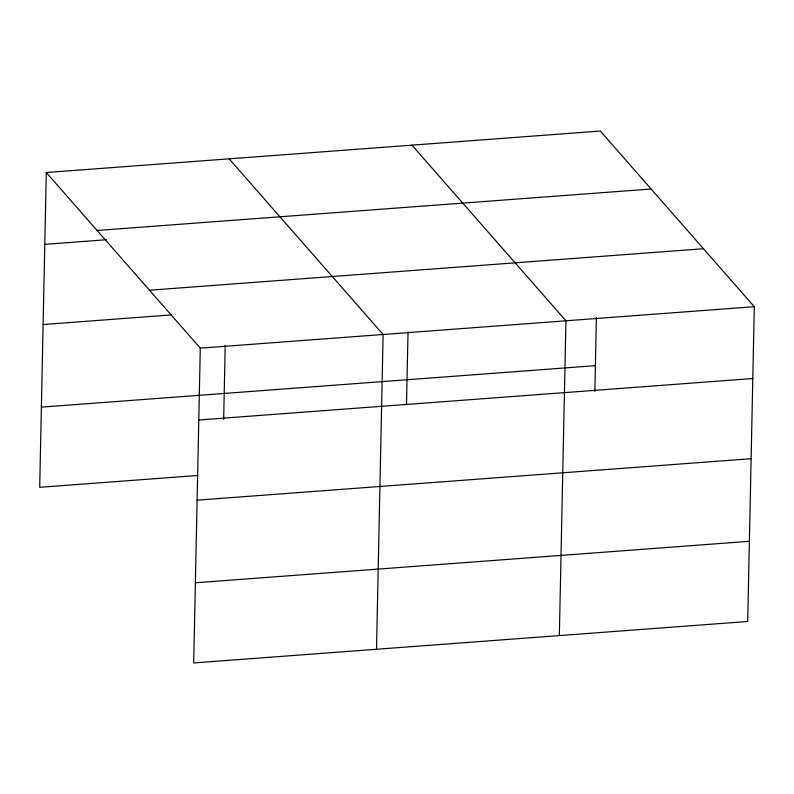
<?xml version="1.0" encoding="UTF-8"?>
<svg xmlns="http://www.w3.org/2000/svg" width="794" height="794" viewBox="0 0 794 794"><rect width="100%" height="100%" fill="white"/><g stroke="black" fill="none" stroke-linecap="round" stroke-linejoin="round"><path stroke-width="1.19" d="M46.29 172.516L200.287 348.169L193.696 662.95L747.71 621.484L754.3 306.692L600.304 131.05L46.29 172.516L39.7 487.308L197.815 475.467M223.66 419.351L225.208 345.36M376.515 649.264L383.115 334.482L229.119 158.83M406.508 404.424L408.037 331.674M559.343 635.577L565.933 320.796L411.937 145.153M594.845 391.561L596.393 317.58M97.116 230.478L651.12 189.012M44.792 244.353L106.555 239.728M149.471 290.207L703.484 248.73M43.114 324.528L171.583 314.91M200.287 348.169L754.3 306.692M41.377 407.133L595.391 365.657M198.788 419.996L752.791 378.53M197.101 500.17L751.114 458.704M195.374 582.776L749.387 541.309"/></g></svg>
